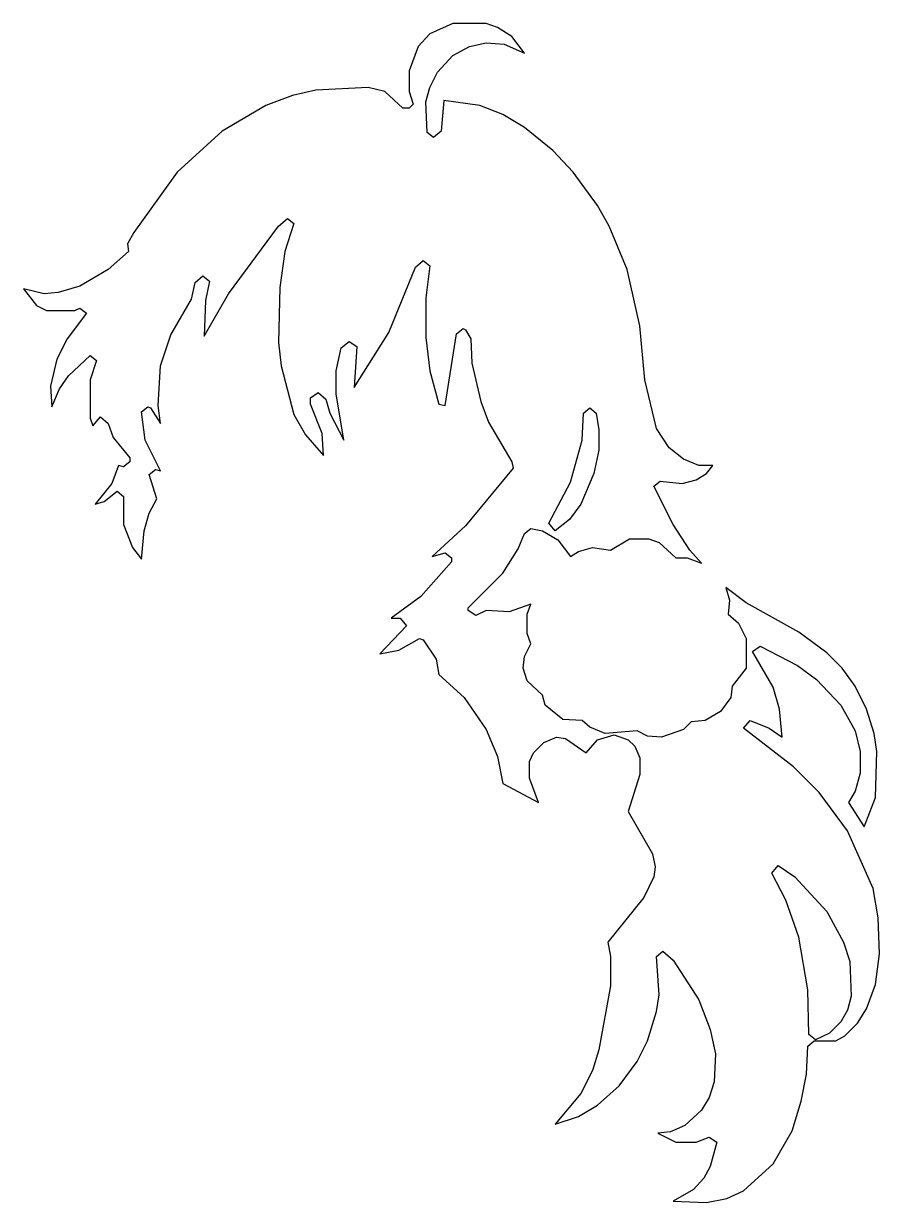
# Model space of a CAD drawing. Header units: millimetres. Extents: x 17.4 to 57.9, y 17.9 to 73.7.
import ezdxf

# ---------------------------------------------------------------- set-up
doc = ezdxf.new("R2010")
doc.units = ezdxf.units.MM
doc.layers.add('FILL_HAIR', color=7, linetype='Continuous')

msp = doc.modelspace()

# ---------------------------------------------------------------- linework, layer by layer
at = {"layer": 'FILL_HAIR'}
for points in [[(37.693, 73.697), (36.602, 73.212), (36.056, 72.606), (35.632, 71.455), (35.632, 70.485), (35.814, 69.879), (35.632, 69.697), (35.329, 69.697), (34.481, 70.485), (33.693, 70.667), (31.209, 70.545), (30.118, 70.303), (28.845, 69.818), (26.785, 68.606), (24.664, 66.667), (22.604, 63.818), (22.301, 63.273), (22.361, 62.909), (21.392, 62.061), (20.058, 61.273), (19.028, 60.97), (18.362, 60.909), (17.392, 61.152), (17.998, 60.364), (18.483, 60.121), (19.816, 60.121), (20.058, 60.242), (20.361, 60), (19.452, 58.788), (18.968, 57.818), (18.665, 56.545), (18.725, 55.576), (19.089, 56.424), (19.513, 57.03), (20.543, 58), (20.846, 57.758), (20.543, 56.848), (20.543, 55.03), (20.664, 54.667), (21.028, 55.091), (21.392, 54.788), (21.634, 54.121), (22.422, 53.152), (22.422, 52.97), (22.119, 52.727), (21.876, 52.788), (21.573, 51.939), (20.786, 50.97), (21.21, 51.091), (21.816, 51.576), (22.119, 51.333), (22.119, 50), (22.543, 48.909), (22.967, 48.364), (23.088, 49.697), (23.331, 50.545), (23.694, 51.212), (23.331, 52.364), (23.634, 52.606), (23.876, 52.545), (23.149, 54), (22.967, 55.333), (23.27, 55.576), (23.391, 55.515), (23.876, 54.788), (23.755, 55.636), (23.876, 57.515), (24.361, 58.97), (25.33, 60.667), (25.512, 61.455), (25.876, 61.758), (26.179, 61.515), (25.997, 60.606), (25.936, 58.909), (27.088, 60.909), (29.451, 64.121), (29.875, 64.485), (30.178, 64.242), (29.754, 62.909), (29.512, 61.212), (29.451, 58.606), (29.572, 57.515), (30.178, 55.212), (30.724, 54.242), (31.572, 53.273), (31.511, 54.303), (30.966, 55.697), (30.966, 56), (31.33, 56.242), (31.693, 55.939), (31.875, 55.273), (32.542, 54), (32.178, 56.182), (32.178, 57.273), (32.42, 58.364), (32.784, 58.667), (33.148, 58.424), (33.026, 56.485), (34.663, 59.091), (35.935, 62.182), (36.299, 62.485), (36.602, 62.242), (36.42, 60.727), (36.42, 58.848), (36.602, 57.273), (37.026, 55.697), (37.329, 55.636), (37.874, 59.03), (38.177, 59.273), (38.299, 59.212), (38.541, 58.788), (38.601, 57.636), (39.026, 55.818), (39.389, 54.848), (40.48, 52.97), (40.541, 52.667), (38.299, 49.939), (36.723, 48.485), (37.329, 48.667), (37.632, 48.424), (37.632, 48.242), (36.178, 46.606), (34.784, 45.576), (35.208, 45.576), (35.511, 45.212), (34.238, 43.879), (35.147, 44.061), (36.117, 44.606), (36.299, 44.545), (36.905, 43.636), (37.026, 42.909), (38.238, 41.818), (39.268, 40.303), (39.813, 39.03), (40.056, 37.758), (41.753, 36.848), (41.328, 38), (41.328, 38.788), (41.51, 39.212), (41.995, 39.697), (42.601, 39.939), (43.025, 39.879), (43.995, 39.212), (44.54, 39.818), (45.328, 40.061), (45.994, 39.818), (46.297, 39.515), (46.54, 38.97), (46.54, 38.182), (45.994, 36.424), (47.146, 34.424), (47.267, 33.818), (47.206, 33.333), (46.722, 32.364), (45.025, 30.242), (45.146, 29.576), (45.146, 28.182), (44.601, 25.152), (44.298, 24.182), (43.752, 23.091), (42.54, 21.636), (43.631, 22), (44.54, 22.545), (45.57, 23.455), (46.419, 24.606), (46.903, 25.576), (47.328, 26.97), (47.449, 27.758), (47.328, 29.576), (47.631, 29.818), (48.115, 29.394), (49.327, 27.515), (49.873, 26.121), (50.115, 24.97), (50.055, 23.636), (49.812, 22.909), (49.449, 22.303), (48.661, 21.576), (47.994, 21.273), (47.388, 21.212), (48.237, 20.788), (49.206, 20.788), (49.812, 21.03), (50.176, 20.788), (49.873, 19.636), (49.57, 19.091), (49.085, 18.545), (48.115, 18), (49.691, 17.939), (50.661, 18.121), (51.448, 18.485), (52.842, 19.758), (53.751, 21.333), (54.175, 22.727), (54.418, 24), (54.478, 25.333), (54.781, 25.576), (55.811, 25.576), (56.236, 25.818), (56.842, 26.424), (57.266, 27.091), (57.69, 28.242), (57.872, 29.697), (57.811, 31.394), (57.569, 32.788), (56.357, 35.515), (55.024, 37.333), (53.812, 38.545), (51.448, 40.364), (51.751, 40.727), (52.66, 40.364), (53.266, 39.939), (53.145, 41.273), (52.842, 42.303), (51.873, 44), (52.236, 44.242), (53.993, 43.333), (54.902, 42.667), (56.054, 41.455), (56.72, 40.242), (56.963, 39.273), (56.963, 38.242), (56.72, 37.394), (56.417, 36.848), (57.145, 35.697), (57.69, 37.091), (57.751, 39.273), (57.629, 40.121), (57.266, 41.273), (56.72, 42.364), (56.114, 43.212), (55.387, 43.939), (54.054, 44.909), (51.57, 46.303), (50.6, 47.03), (50.782, 46.424), (50.721, 45.758), (51.206, 45.333), (51.57, 44.606), (51.57, 43.212), (50.903, 42.364), (50.842, 41.818), (50.358, 41.152), (49.63, 40.727), (48.964, 40.667), (48.6, 40.303), (47.57, 39.939), (46.903, 40), (46.419, 40.242), (44.904, 40.121), (44.177, 40.424), (43.813, 40.727), (42.904, 40.788), (42.056, 41.455), (41.934, 41.939), (41.207, 42.606), (41.025, 43.212), (41.086, 43.758), (41.389, 44.364), (41.207, 44.848), (41.207, 45.758), (41.389, 46.242), (40.359, 45.879), (39.268, 45.939), (38.783, 45.697), (38.42, 45.939), (38.42, 46.061), (40.056, 47.697), (40.783, 48.848), (41.086, 49.576), (41.389, 49.818), (41.934, 49.697), (42.662, 49.273), (43.268, 48.485), (43.631, 48.727), (44.298, 48.909), (45.146, 48.788), (46.055, 49.333), (46.964, 49.333), (47.449, 49.152), (48.237, 48.424), (48.782, 48.424), (49.449, 48.182), (48.903, 48.788), (48.115, 50), (47.206, 51.818), (47.509, 52.061), (48.54, 51.939), (49.206, 52.121), (49.691, 52.424), (49.994, 52.788), (49.327, 52.788), (48.6, 53.091), (47.934, 53.636), (47.328, 54.545), (46.782, 56.848), (46.54, 59.394), (45.934, 62.061), (45.086, 64.121), (44.54, 65.091), (43.389, 66.667), (42.419, 67.697), (41.086, 68.788), (40.056, 69.394), (38.965, 69.818), (37.268, 70.061), (37.147, 68.606), (36.784, 68.303), (36.481, 68.545), (36.42, 70), (36.602, 70.667), (36.965, 71.394), (37.693, 72.182), (38.48, 72.606), (39.268, 72.788), (40.116, 72.727), (41.086, 72.303), (40.48, 73.091), (39.813, 73.515), (39.268, 73.697)], [(44.177, 55.515), (44.48, 55.273), (44.601, 54.485), (44.601, 53.515), (44.358, 52.424), (43.752, 50.97), (43.207, 50.242), (42.54, 49.697), (42.237, 50.061), (43.268, 52), (43.813, 54), (43.874, 55.273)], [(53.084, 33.879), (53.872, 33.333), (55.387, 31.697), (56.175, 30.242), (56.478, 29.333), (56.539, 27.697), (56.357, 27.03), (56.054, 26.485), (55.508, 25.939), (54.842, 25.636), (54.539, 25.879), (54.478, 28), (54.054, 30.485), (53.448, 32.242), (52.781, 33.515)]]:
    msp.add_lwpolyline(points, close=True, dxfattribs=at)

doc.saveas('drawing.dxf')
